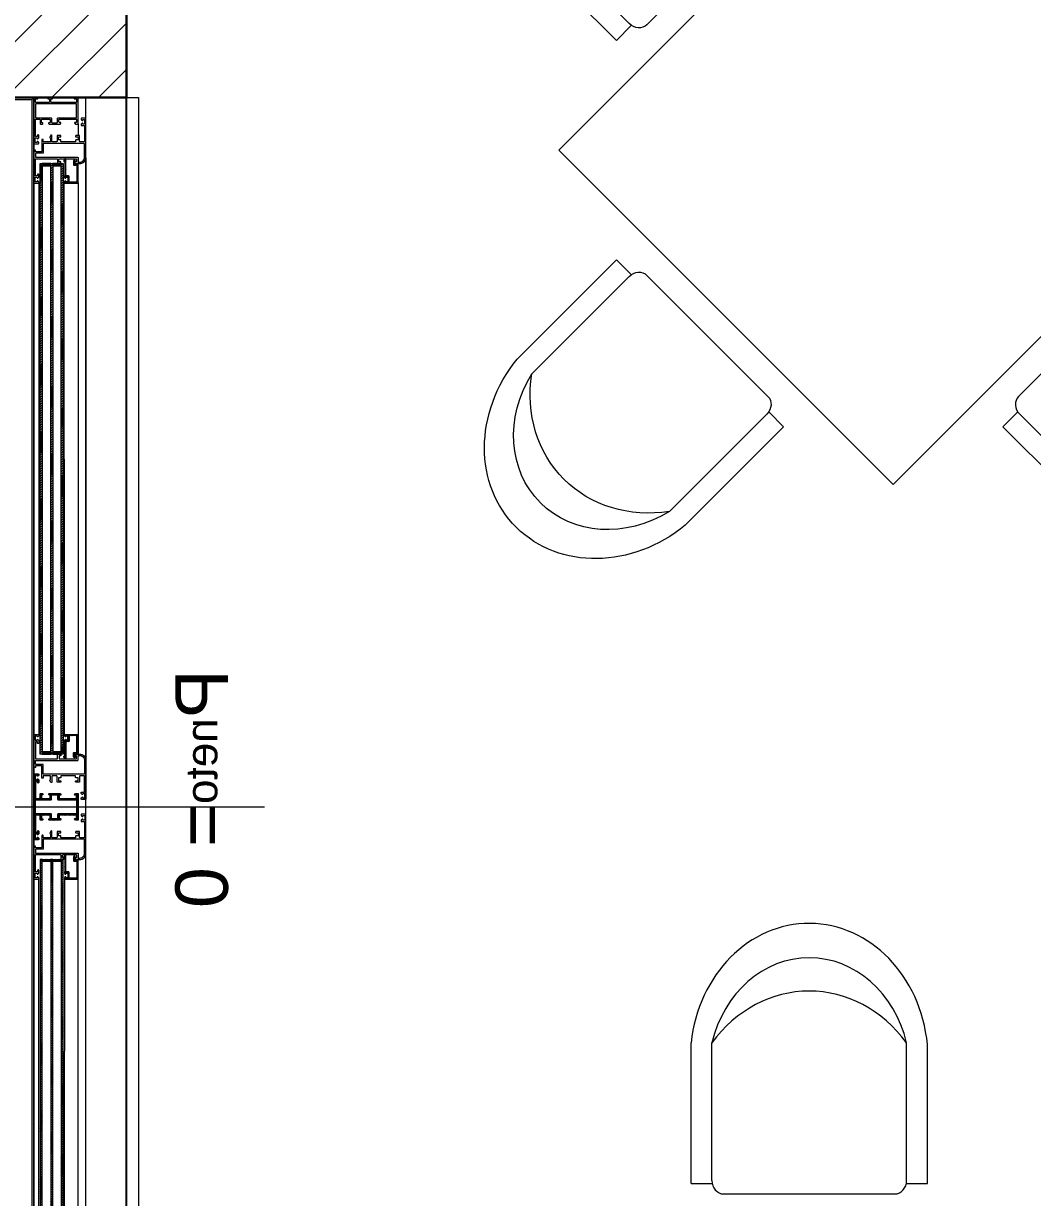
# Model space of a CAD drawing. Header units: centimetres. Extents: x 86156 to 91557, y -55119 to -48172.
# Drawn here: x 88314.2 to 88506.2, y -53991.7 to -53768.3 of the extents above; entities that cross this region are included whole.
import ezdxf

# ---------------------------------------------------------------- set-up
doc = ezdxf.new("R2010")
doc.units = ezdxf.units.CM
doc.header["$LTSCALE"] = 50
doc.header["$MEASUREMENT"] = 0
doc.layers.get('0').update_dxf_attribs({"color": 8})
for name, color, linetype, lineweight in [('BETON HACHURE', 253, 'Continuous', 13), ('MACONNERIE COUPE', 7, 'Continuous', 30), ('MACONNERIE HACHURE', 253, 'Continuous', 13), ('mobilimi', 8, 'Continuous', 9), ('WINDOWS', 21, 'Continuous', 5)]:
    doc.layers.add(name, color=color, linetype=linetype, lineweight=lineweight)
doc.layers.add('FMULT', color=150, linetype='Continuous', plot=False)
doc.styles.add('GENERATED_STYLE_1', font='arial.ttf')
pattern_1 = [(135, (-46708.70849, -43897.46996), (-0.08838834765, -0.08838834765), [])]
pattern_2 = [(135, (-46708.9128, -43897.46996), (-0.2209708691, -0.2209708691), [])]

# ---------------------------------------------------------------- blocks, each defined once
blk = doc.blocks.new('DRITARE POS 1')
at = {"layer": 'WINDOWS'}
h = blk.add_hatch(dxfattribs=at)
h.set_pattern_fill('ANSI31', color=140, scale=2.5, angle=450)
h.set_pattern_definition(pattern_2)
h.paths.add_polyline_path([(-8.71, -124.96), (-8.71, -12.58), (-8.31, -12.58), (-8.31, -124.96)])
h.paths.add_polyline_path([(-6.71, -124.96), (-6.71, -12.58), (-6.31, -12.58), (-6.31, -124.96)])
h.paths.add_polyline_path([(-4.71, -124.96), (-4.71, -12.58), (-4.31, -12.58), (-4.31, -124.96)])
at = {"layer": 'WINDOWS', "transparency": 33554559}
h = blk.add_hatch(dxfattribs=at)
h.set_pattern_fill('ANSI31', color=140, angle=450)
h.set_pattern_definition([(135, (-46708.90849, -43880.46996), (-0.08838834765, -0.08838834765), [])])
h.paths.add_polyline_path([(-6.71, -12.58), (-8.31, -12.58), (-8.31, -12.98), (-6.71, -12.98)])
h.paths.add_polyline_path([(-4.71, -12.58), (-6.31, -12.58), (-6.31, -12.98), (-4.71, -12.98)])
h.paths.add_polyline_path([(-6.71, -124.56), (-8.31, -124.56), (-8.31, -124.96), (-6.71, -124.96)])
h.paths.add_polyline_path([(-4.71, -124.56), (-6.31, -124.56), (-6.31, -124.96), (-4.71, -124.96)])
h = blk.add_hatch(dxfattribs=at)
h.set_pattern_fill('ANSI31', color=256, angle=450)
h.set_pattern_definition(pattern_1)
h.paths.add_polyline_path([(-1.49, -121.28, 0.414214), (-1.55, -121.22), (-4.06, -121.22, 0.414214), (-4.11, -121.28), (-4.11, -121.48, 0.250765), (-4.09, -121.53), (-3.92, -121.66, 0.599022), (-3.83, -121.61), (-3.83, -121.54, -0.414214), (-3.78, -121.48), (-3.51, -121.48, -0.414214), (-3.46, -121.54), (-3.46, -122.28, -0.414214), (-3.51, -122.34), (-3.78, -122.34, -0.414214), (-3.83, -122.28), (-3.83, -122.21, 0.599022), (-3.92, -122.16), (-4.09, -122.29, 0.250765), (-4.11, -122.34), (-4.11, -122.54, 0.414214), (-4.06, -122.6), (-4.02, -122.6), (-4.02, -125.29, -0.414214), (-4.07, -125.34), (-4.15, -125.34, 0.603122), (-4.23, -125.49), (-3.98, -125.85, 0.737396), (-3.81, -125.79), (-3.81, -122.66, -0.414214), (-3.76, -122.6), (-3.31, -122.6, 0.414214), (-3.22, -122.51), (-3.22, -121.5, -0.414214), (-3.16, -121.44), (-1.81, -121.44, -0.414214), (-1.72, -121.54), (-1.72, -124.58, -0.414214), (-1.81, -124.67), (-2.28, -124.67, 0.414214), (-2.37, -124.77), (-2.37, -125.5, 1.657435), (-2.12, -125.37, -0.247394), (-2.15, -125.33), (-2.15, -124.95, -0.414214), (-2.09, -124.9), (-1.74, -124.9), (-1.74, -124.95), (-1.49, -124.95), (-1.49, -124.9)])
at = {"layer": 'WINDOWS'}
h = blk.add_hatch(dxfattribs=at)
h.set_pattern_fill('ANSI31', color=256, angle=450)
h.set_pattern_definition(pattern_1)
h.paths.add_polyline_path([(-9.61, -130.17, -0.414214), (-9.56, -130.11), (-9.26, -130.11, -0.414214), (-9.2, -130.17), (-9.2, -130.38, 1), (-9, -130.38), (-9, -129.85, 0.250765), (-9.02, -129.8), (-9.19, -129.69, 0.599022), (-9.28, -129.74), (-9.28, -129.81, -0.414214), (-9.33, -129.87), (-9.59, -129.87, -0.414214), (-9.65, -129.81), (-9.65, -129.03, -0.414214), (-9.59, -128.97), (-9.33, -128.97, -0.414214), (-9.28, -129.03), (-9.28, -129.14, 0.599022), (-9.19, -129.19), (-9.02, -129.07, 0.250765), (-9, -129.03), (-9, -128.78, 0.414214), (-9.05, -128.73), (-9.84, -128.73, 0.414214), (-9.89, -128.78), (-9.89, -135), (-9.89, -141.22, 0.414214), (-9.84, -141.27), (-9.05, -141.27, 0.414214), (-9, -141.22), (-9, -140.97, 0.250765), (-9.02, -140.93), (-9.19, -140.81, 0.599022), (-9.28, -140.86), (-9.28, -140.97, -0.414214), (-9.33, -141.03), (-9.59, -141.03, -0.414214), (-9.65, -140.97), (-9.65, -140.19, -0.414214), (-9.59, -140.13), (-9.33, -140.13, -0.414214), (-9.28, -140.19), (-9.28, -140.26, 0.599022), (-9.19, -140.31), (-9.02, -140.2, 0.250765), (-9, -140.15), (-9, -139.62, 1), (-9.2, -139.62), (-9.2, -139.83, -0.414214), (-9.26, -139.89), (-9.56, -139.89, -0.414214), (-9.61, -139.83), (-9.61, -136.66, -0.414214), (-9.56, -136.61), (-8.83, -136.61, -0.414214), (-8.74, -136.7), (-8.74, -137.35, 0.414214), (-8.55, -137.54), (-8.29, -137.54, 0.198912), (-8.25, -137.52), (-8.19, -137.46, 0.198912), (-8.18, -137.42), (-8.18, -137.31, 0.414214), (-8.23, -137.26), (-8.4, -137.26, -0.414214), (-8.46, -137.2), (-8.46, -136.7, -0.414214), (-8.36, -136.61), (-6.91, -136.61, -0.414214), (-6.81, -136.7), (-6.81, -137.2, -0.414214), (-6.87, -137.26), (-7.04, -137.26, 0.414214), (-7.09, -137.31), (-7.09, -137.42, 0.198912), (-7.08, -137.46), (-7.02, -137.52, 0.198912), (-6.98, -137.54), (-4.97, -137.54, 0.198912), (-4.93, -137.52), (-4.78, -137.37, 0.198912), (-4.76, -137.33), (-4.76, -137.26, 0.414214), (-4.82, -137.2), (-5, -137.2, -0.340481), (-5.13, -137.11), (-5.13, -136.7, -0.414214), (-5.04, -136.61), (-1.87, -136.61, -0.414214), (-1.77, -136.7), (-1.77, -137.11, -0.414214), (-1.87, -137.2), (-2.09, -137.2, 0.414214), (-2.15, -137.26), (-2.15, -137.33, 0.198912), (-2.13, -137.37), (-1.98, -137.52, 0.198912), (-1.94, -137.54), (-1.55, -137.54, 0.414214), (-1.49, -137.48), (-1.49, -135), (-1.49, -132.52, 0.414214), (-1.55, -132.46), (-1.94, -132.46, 0.198912), (-1.98, -132.48), (-2.13, -132.63, 0.198912), (-2.15, -132.67), (-2.15, -132.74, 0.414214), (-2.09, -132.8), (-1.87, -132.8, -0.414214), (-1.77, -132.89), (-1.77, -133.3, -0.414214), (-1.87, -133.39), (-5.04, -133.39, -0.414214), (-5.13, -133.3), (-5.13, -132.89, -0.340481), (-5, -132.8), (-4.82, -132.8, 0.414214), (-4.76, -132.74), (-4.76, -132.67, 0.198912), (-4.78, -132.63), (-4.93, -132.48, 0.198912), (-4.97, -132.46), (-6.98, -132.46, 0.198912), (-7.02, -132.48), (-7.08, -132.54, 0.198912), (-7.09, -132.58), (-7.09, -132.69, 0.414214), (-7.04, -132.74), (-6.87, -132.74, -0.414214), (-6.81, -132.8), (-6.81, -133.3, -0.414214), (-6.91, -133.39), (-8.36, -133.39, -0.414214), (-8.46, -133.3), (-8.46, -132.8, -0.414214), (-8.4, -132.74), (-8.23, -132.74, 0.414214), (-8.18, -132.69), (-8.18, -132.58, 0.198912), (-8.19, -132.54), (-8.25, -132.48, 0.198912), (-8.29, -132.46), (-8.55, -132.46, 0.414214), (-8.74, -132.65), (-8.74, -133.3, -0.414214), (-8.83, -133.39), (-9.56, -133.39, -0.414214), (-9.61, -133.34)])
h.paths.add_polyline_path([(-9.56, -133.67), (-6.63, -133.67), (-6.53, -133.58), (-6.53, -132.83), (-6.44, -132.74), (-5.51, -132.74), (-5.41, -132.83), (-5.41, -133.58), (-5.32, -133.67), (-1.83, -133.67), (-1.77, -133.73), (-1.77, -135), (-1.77, -136.27), (-1.83, -136.33), (-5.32, -136.33), (-5.41, -136.42), (-5.41, -137.17), (-5.51, -137.26), (-6.44, -137.26), (-6.53, -137.17), (-6.53, -136.42), (-6.63, -136.33), (-9.56, -136.33), (-9.61, -136.27), (-9.61, -135), (-9.61, -133.73)], flags=16)
h = blk.add_hatch(dxfattribs=at)
h.set_pattern_fill('ANSI31', color=140, scale=2.5, angle=450)
h.set_pattern_definition(pattern_2)
h.paths.add_polyline_path([(-8.71, -145.04), (-8.71, -257.42), (-8.31, -257.42), (-8.31, -145.04)])
h.paths.add_polyline_path([(-6.71, -145.04), (-6.71, -257.42), (-6.31, -257.42), (-6.31, -145.04)])
h.paths.add_polyline_path([(-4.71, -145.04), (-4.71, -257.42), (-4.31, -257.42), (-4.31, -145.04)])
at = {"layer": 'WINDOWS', "transparency": 33554559}
h = blk.add_hatch(dxfattribs=at)
h.set_pattern_fill('ANSI31', color=140, angle=450)
h.set_pattern_definition([(135, (-46708.90849, -43914.46996), (-0.08838834765, -0.08838834765), [])])
h.paths.add_polyline_path([(-6.71, -257.42), (-8.31, -257.42), (-8.31, -257.02), (-6.71, -257.02)])
h.paths.add_polyline_path([(-4.71, -257.42), (-6.31, -257.42), (-6.31, -257.02), (-4.71, -257.02)])
h.paths.add_polyline_path([(-6.71, -145.44), (-8.31, -145.44), (-8.31, -145.04), (-6.71, -145.04)])
h.paths.add_polyline_path([(-4.71, -145.44), (-6.31, -145.44), (-6.31, -145.04), (-4.71, -145.04)])
h = blk.add_hatch(dxfattribs=at)
h.set_pattern_fill('ANSI31', color=256, angle=450)
h.set_pattern_definition(pattern_1)
h.paths.add_polyline_path([(-1.49, -145.1), (-1.49, -145.05), (-1.74, -145.05), (-1.74, -145.1), (-2.09, -145.1, -0.414214), (-2.15, -145.05), (-2.15, -144.67, -0.247394), (-2.12, -144.63, 1.657435), (-2.37, -144.5), (-2.37, -145.23, 0.414214), (-2.28, -145.33), (-1.81, -145.33, -0.414214), (-1.72, -145.42), (-1.72, -148.46, -0.414214), (-1.81, -148.56), (-3.16, -148.56, -0.414214), (-3.22, -148.5), (-3.22, -147.49, 0.414214), (-3.31, -147.4), (-3.76, -147.4, -0.414214), (-3.81, -147.34), (-3.81, -144.21, 0.737396), (-3.98, -144.15), (-4.23, -144.51, 0.603122), (-4.15, -144.66), (-4.07, -144.66, -0.414214), (-4.02, -144.71), (-4.02, -147.4), (-4.06, -147.4, 0.414214), (-4.11, -147.46), (-4.11, -147.66, 0.250765), (-4.09, -147.71), (-3.92, -147.84, 0.599022), (-3.83, -147.79), (-3.83, -147.72, -0.414214), (-3.78, -147.66), (-3.51, -147.66, -0.414214), (-3.46, -147.72), (-3.46, -148.46, -0.414214), (-3.51, -148.52), (-3.78, -148.52, -0.414214), (-3.83, -148.46), (-3.83, -148.39, 0.599022), (-3.92, -148.34), (-4.09, -148.47, 0.250765), (-4.11, -148.52), (-4.11, -148.72, 0.414214), (-4.06, -148.78), (-1.55, -148.78, 0.414214), (-1.49, -148.72)])
h = blk.add_hatch(dxfattribs=at)
h.set_pattern_fill('ANSI31', color=256, angle=450)
h.set_pattern_definition([(135, (-46708.71279, -43952.46996), (-0.08838834765, -0.08838834765), [])])
h.paths.add_polyline_path([(-1.72, -257.05, -0.414214), (-1.81, -257.14), (-2.28, -257.14, 0.414214), (-2.37, -257.23), (-2.37, -257.97, 1.835735), (-2.15, -257.82), (-2.15, -257.36), (-1.74, -257.36), (-1.5, -257.42), (-1.5, -253.74, 0.414214), (-1.55, -253.69), (-4.06, -253.69, 0.414214), (-4.12, -253.74), (-4.12, -253.95, 0.250765), (-4.09, -253.99), (-3.92, -254.12, 0.599022), (-3.84, -254.08), (-3.84, -253.95), (-3.46, -253.95), (-3.46, -254.81), (-3.84, -254.81), (-3.84, -254.67, 0.649779), (-3.93, -254.63), (-4.1, -254.76, 0.212283), (-4.12, -254.81), (-4.12, -255.01, 0.414214), (-4.06, -255.07), (-4.02, -255.07), (-4.02, -257.81), (-4.15, -257.81, 0.603122), (-4.23, -257.96), (-3.99, -258.31, 0.737396), (-3.82, -258.26), (-3.82, -255.07), (-3.31, -255.07, 0.414214), (-3.22, -254.97), (-3.22, -253.91), (-1.81, -253.91, -0.414214), (-1.72, -254)])
at = {"layer": 'WINDOWS'}
for p, q in [((-0.01, -11.48), (0, -126.13)), ((-9.89, -16.28), (-9.89, -121.28)), ((-9, -16.26), (-9, -121.28)), ((-4.11, -121.28), (-4.12, -16.26)), ((-1.5, -16.26), (-1.49, -121.28)), ((-5.98, -125.89), (-7.66, -125.89)), ((-0.01, -258.52), (0, -143.87)), ((-9.89, -253.72), (-9.89, -148.72)), ((-9, -253.74), (-9, -148.72)), ((-4.11, -148.72), (-4.12, -253.74)), ((-1.5, -253.74), (-1.49, -148.72)), ((-9.9, -261.27), (-9.9, -259.89)), ((-1.5, -265.01), (-1.5, -262.75))]:
    blk.add_line(p, q, dxfattribs=at)
at = {"layer": 'WINDOWS', "color": 165}
blk.add_line((-61.99, -135), (34.01, -135), dxfattribs=at)
for points in [[(-9.9, 0), (-9.9, -270), (-33.9, -270), (-33.9, 0)], [(-10.3, -269.6), (-10.3, -0.4), (-9.9, 0), (-9.9, -270)], [(0, 0), (0, -270), (10, -270), (10, 0)], [(-9.9, -270), (-33.9, -270), (-33.9, -269.6), (-10.3, -269.6)]]:
    blk.add_lwpolyline(points, close=True, dxfattribs=at)
at = {"layer": 'WINDOWS'}
for points in [[(-9.9, -270), (-9.9, 0), (0, 0), (0, -270)], [(-1.77, -135), (-1.77, -133.73), (-1.83, -133.67), (-5.32, -133.67), (-5.41, -133.58), (-5.41, -132.83), (-5.51, -132.74), (-6.44, -132.74), (-6.53, -132.83), (-6.53, -133.58), (-6.63, -133.67), (-9.56, -133.67), (-9.61, -133.73), (-9.61, -135), (-9.61, -136.27), (-9.56, -136.33), (-6.63, -136.33), (-6.53, -136.42), (-6.53, -137.17), (-6.44, -137.26), (-5.51, -137.26), (-5.41, -137.17), (-5.41, -136.42), (-5.32, -136.33), (-1.83, -136.33), (-1.77, -136.27)], [(-1.78, -268.73), (-1.83, -268.79), (-9.56, -268.79), (-9.62, -268.73), (-9.62, -266.19), (-9.56, -266.14), (-6.63, -266.14), (-6.54, -266.04), (-6.54, -265.3), (-6.44, -265.2), (-5.51, -265.2), (-5.42, -265.3), (-5.42, -266.04), (-5.32, -266.14), (-1.83, -266.14), (-1.78, -266.19)]]:
    blk.add_lwpolyline(points, close=True, dxfattribs=at)
at = {"layer": 'WINDOWS', "color": 140}
for points in [[(-8.71, -124.96), (-8.71, -12.58), (-8.31, -12.58), (-8.31, -124.96)], [(-6.71, -124.96), (-6.71, -12.58), (-6.31, -12.58), (-6.31, -124.96)], [(-4.71, -124.96), (-4.71, -12.58), (-4.31, -12.58), (-4.31, -124.96)], [(-6.71, -124.56), (-8.31, -124.56), (-8.31, -124.96), (-6.71, -124.96)], [(-4.71, -124.56), (-6.31, -124.56), (-6.31, -124.96), (-4.71, -124.96)], [(-8.71, -145.04), (-8.71, -257.42), (-8.31, -257.42), (-8.31, -145.04)], [(-6.71, -145.44), (-8.31, -145.44), (-8.31, -145.04), (-6.71, -145.04)], [(-6.71, -145.04), (-6.71, -257.42), (-6.31, -257.42), (-6.31, -145.04)], [(-4.71, -145.44), (-6.31, -145.44), (-6.31, -145.04), (-4.71, -145.04)], [(-4.71, -145.04), (-4.71, -257.42), (-4.31, -257.42), (-4.31, -145.04)], [(-6.71, -257.42), (-8.31, -257.42), (-8.31, -257.02), (-6.71, -257.02)], [(-4.71, -257.42), (-6.31, -257.42), (-6.31, -257.02), (-4.71, -257.02)]]:
    blk.add_lwpolyline(points, close=True, dxfattribs=at)
at = {"layer": 'WINDOWS'}
for points in [[(0, -133.53, -0.414214), (-0.06, -133.58), (-0.84, -133.58, -0.414214), (-0.9, -133.53), (-0.9, -133.32, -0.250765), (-0.87, -133.27), (-0.7, -133.14, -0.599022), (-0.62, -133.19), (-0.62, -133.28, 0.414214), (-0.56, -133.34), (-0.3, -133.34, 0.414214), (-0.24, -133.28), (-0.24, -132.5, 0.414214), (-0.3, -132.44), (-0.56, -132.44, 0.414214), (-0.62, -132.5), (-0.62, -132.59, -0.599022), (-0.7, -132.64), (-0.87, -132.51, -0.250765), (-0.9, -132.46), (-0.9, -132.26, -0.414214), (-0.84, -132.2), (-0.34, -132.2, 0.414214), (-0.28, -132.14), (-0.28, -129.19, 0.414214), (-0.37, -129.1), (-1.12, -129.1, 0.414214), (-1.21, -129.19), (-1.21, -130.22, -0.414214), (-1.31, -130.31), (-1.87, -130.31, -0.414214), (-1.96, -130.22), (-1.96, -130.09, -0.414214), (-1.9, -130.03), (-1.55, -130.03, 0.414214), (-1.49, -129.98), (-1.49, -129.53, 0.414214), (-1.55, -129.47), (-1.9, -129.47, -0.414214), (-1.96, -129.42), (-1.96, -129.16, 0.414214), (-2.02, -129.1), (-4.7, -129.1, 0.414214), (-4.76, -129.16), (-4.76, -129.42, -0.414214), (-4.82, -129.47), (-5.17, -129.47, 0.414214), (-5.23, -129.53), (-5.23, -129.98, 0.414214), (-5.17, -130.03), (-4.82, -130.03, -0.414214), (-4.76, -130.09), (-4.76, -130.22, -0.414214), (-4.85, -130.31), (-5.41, -130.31, -0.414214), (-5.51, -130.22), (-5.51, -129.19, 0.414214), (-5.6, -129.1), (-6.38, -129.1, 0.414214), (-6.48, -129.19), (-6.48, -130.31, -0.809546), (-6.66, -130.35), (-6.85, -129.93, -0.543142), (-6.79, -129.85, 0.414214), (-6.74, -129.79), (-6.74, -129.19, 0.414214), (-6.83, -129.1), (-8.06, -129.1, 0.414214), (-8.12, -129.16), (-8.12, -129.51, -0.414214), (-8.18, -129.57), (-8.34, -129.57, -0.414214), (-8.4, -129.51), (-8.4, -127.29, 0.414214), (-8.49, -127.2), (-9.56, -127.2, 0.414214), (-9.61, -127.25), (-9.61, -127.46, -0.414214), (-9.67, -127.51), (-9.84, -127.51, -0.414214), (-9.89, -127.46), (-9.89, -121.28, -0.414214), (-9.84, -121.22), (-9.05, -121.22, -0.414214), (-9, -121.28), (-9, -121.49, -0.250765), (-9.02, -121.53), (-9.19, -121.66, -0.599022), (-9.28, -121.62), (-9.28, -121.52, 0.414214), (-9.33, -121.47), (-9.59, -121.47, 0.414214), (-9.65, -121.52), (-9.65, -122.31, 0.414214), (-9.59, -122.36), (-9.33, -122.36, 0.414214), (-9.28, -122.31), (-9.28, -122.21, -0.599022), (-9.19, -122.17), (-9.02, -122.3, -0.250765), (-9, -122.34), (-9, -122.92, -0.414214), (-9.05, -122.98), (-9.15, -122.98, -0.414214), (-9.2, -122.92), (-9.2, -122.66, 0.414214), (-9.26, -122.61), (-9.56, -122.61, 0.414214), (-9.61, -122.66), (-9.61, -125.83, 0.414214), (-9.56, -125.89), (-4.82, -125.89, 0.414214), (-4.76, -125.83), (-4.76, -125.01, -0.414214), (-4.71, -124.96), (-4.32, -124.96, -0.198912), (-4.28, -124.97), (-4.13, -125.13, -0.198912), (-4.11, -125.17), (-4.11, -125.24, -0.414214), (-4.17, -125.29), (-4.39, -125.29, 0.414214), (-4.48, -125.39), (-4.48, -125.8, 0.414214), (-4.39, -125.89), (-1.87, -125.89, 0.414214), (-1.77, -125.8), (-1.77, -125.39, 0.414214), (-1.87, -125.29), (-2.09, -125.29, -0.414214), (-2.15, -125.24), (-2.15, -125.17, -0.198912), (-2.13, -125.13), (-1.98, -124.97, -0.198912), (-1.94, -124.96), (-1.21, -124.96, -0.414214), (0, -126.17)], [(-1.74, -124.9), (-2.09, -124.9, 0.414214), (-2.15, -124.95), (-2.15, -125.33, 0.247394), (-2.12, -125.37, -1.657435), (-2.37, -125.5), (-2.37, -124.77, -0.414214), (-2.28, -124.67), (-1.81, -124.67, 0.414214), (-1.72, -124.58), (-1.72, -121.54, 0.414214), (-1.81, -121.44), (-3.16, -121.44, 0.414214), (-3.22, -121.5), (-3.22, -122.51, -0.414214), (-3.31, -122.6), (-3.76, -122.6, 0.414214), (-3.81, -122.66), (-3.81, -125.79, -0.737396), (-3.98, -125.85), (-4.23, -125.49, -0.603122), (-4.15, -125.34), (-4.07, -125.34, 0.414214), (-4.02, -125.29), (-4.02, -122.6), (-4.06, -122.6, -0.414214), (-4.11, -122.54), (-4.11, -122.34, -0.250765), (-4.09, -122.29), (-3.92, -122.16, -0.599022), (-3.83, -122.21), (-3.83, -122.28, 0.414214), (-3.78, -122.34), (-3.51, -122.34, 0.414214), (-3.46, -122.28), (-3.46, -121.54, 0.414214), (-3.51, -121.48), (-3.78, -121.48, 0.414214), (-3.83, -121.54), (-3.83, -121.61, -0.599022), (-3.92, -121.66), (-4.09, -121.53, -0.250765), (-4.11, -121.48), (-4.11, -121.28, -0.414214), (-4.06, -121.22), (-1.55, -121.22, -0.414214), (-1.49, -121.28), (-1.49, -124.9), (-1.49, -124.95), (-1.74, -124.95)], [(-1.49, -125.33, -0.414214), (-1.4, -125.24), (-1.18, -125.24), (-1.18, -125.24, -0.414214), (-0.28, -126.17), (-0.28, -128.77, -0.414214), (-0.34, -128.82), (-8.06, -128.82, -0.414214), (-8.12, -128.77), (-8.12, -127.01, 0.414214), (-8.21, -126.92), (-9.52, -126.92, -0.414214), (-9.61, -126.82), (-9.61, -126.26, -0.414214), (-9.52, -126.17), (-1.59, -126.17, 0.414214), (-1.49, -126.08)], [(-1.49, -135), (-1.49, -132.52, 0.414214), (-1.55, -132.46), (-1.94, -132.46, 0.198912), (-1.98, -132.48), (-2.13, -132.63, 0.198912), (-2.15, -132.67), (-2.15, -132.74, 0.414214), (-2.09, -132.8), (-1.87, -132.8, -0.414214), (-1.77, -132.89), (-1.77, -133.3, -0.414214), (-1.87, -133.39), (-5.04, -133.39, -0.414214), (-5.13, -133.3), (-5.13, -132.89, -0.340481), (-5, -132.8), (-4.82, -132.8, 0.414214), (-4.76, -132.74), (-4.76, -132.67, 0.198912), (-4.78, -132.63), (-4.93, -132.48, 0.198912), (-4.97, -132.46), (-6.98, -132.46, 0.198912), (-7.02, -132.48), (-7.08, -132.54, 0.198912), (-7.09, -132.58), (-7.09, -132.69, 0.414214), (-7.04, -132.74), (-6.87, -132.74, -0.414214), (-6.81, -132.8), (-6.81, -133.3, -0.414214), (-6.91, -133.39), (-8.36, -133.39, -0.414214), (-8.46, -133.3), (-8.46, -132.8, -0.414214), (-8.4, -132.74), (-8.23, -132.74, 0.414214), (-8.18, -132.69), (-8.18, -132.58, 0.198912), (-8.19, -132.54), (-8.25, -132.48, 0.198912), (-8.29, -132.46), (-8.55, -132.46, 0.414214), (-8.74, -132.65), (-8.74, -133.3, -0.414214), (-8.83, -133.39), (-9.56, -133.39, -0.414214), (-9.61, -133.34), (-9.61, -130.17, -0.414214), (-9.56, -130.11), (-9.26, -130.11, -0.414214), (-9.2, -130.17), (-9.2, -130.38, 1), (-9, -130.38), (-9, -129.85, 0.250765), (-9.02, -129.8), (-9.19, -129.69, 0.599022), (-9.28, -129.74), (-9.28, -129.81, -0.414214), (-9.33, -129.87), (-9.59, -129.87, -0.414214), (-9.65, -129.81), (-9.65, -129.03, -0.414214), (-9.59, -128.97), (-9.33, -128.97, -0.414214), (-9.28, -129.03), (-9.28, -129.14, 0.599022), (-9.19, -129.19), (-9.02, -129.07, 0.250765), (-9, -129.03), (-9, -128.78, 0.414214), (-9.05, -128.73), (-9.84, -128.73, 0.414214), (-9.89, -128.78), (-9.89, -135), (-9.89, -141.22, 0.414214), (-9.84, -141.27), (-9.05, -141.27, 0.414214), (-9, -141.22), (-9, -140.97, 0.250765), (-9.02, -140.93), (-9.19, -140.81, 0.599022), (-9.28, -140.86), (-9.28, -140.97, -0.414214), (-9.33, -141.03), (-9.59, -141.03, -0.414214), (-9.65, -140.97), (-9.65, -140.19, -0.414214), (-9.59, -140.13), (-9.33, -140.13, -0.414214), (-9.28, -140.19), (-9.28, -140.26, 0.599022), (-9.19, -140.31), (-9.02, -140.2, 0.250765), (-9, -140.15), (-9, -139.62, 1), (-9.2, -139.62), (-9.2, -139.83, -0.414214), (-9.26, -139.89), (-9.56, -139.89, -0.414214), (-9.61, -139.83), (-9.61, -136.66, -0.414214), (-9.56, -136.61), (-8.83, -136.61, -0.414214), (-8.74, -136.7), (-8.74, -137.35, 0.414214), (-8.55, -137.54), (-8.29, -137.54, 0.198912), (-8.25, -137.52), (-8.19, -137.46, 0.198912), (-8.18, -137.42), (-8.18, -137.31, 0.414214), (-8.23, -137.26), (-8.4, -137.26, -0.414214), (-8.46, -137.2), (-8.46, -136.7, -0.414214), (-8.36, -136.61), (-6.91, -136.61, -0.414214), (-6.81, -136.7), (-6.81, -137.2, -0.414214), (-6.87, -137.26), (-7.04, -137.26, 0.414214), (-7.09, -137.31), (-7.09, -137.42, 0.198912), (-7.08, -137.46), (-7.02, -137.52, 0.198912), (-6.98, -137.54), (-4.97, -137.54, 0.198912), (-4.93, -137.52), (-4.78, -137.37, 0.198912), (-4.76, -137.33), (-4.76, -137.26, 0.414214), (-4.82, -137.2), (-5, -137.2, -0.340481), (-5.13, -137.11), (-5.13, -136.7, -0.414214), (-5.04, -136.61), (-1.87, -136.61, -0.414214), (-1.77, -136.7), (-1.77, -137.11, -0.414214), (-1.87, -137.2), (-2.09, -137.2, 0.414214), (-2.15, -137.26), (-2.15, -137.33, 0.198912), (-2.13, -137.37), (-1.98, -137.52, 0.198912), (-1.94, -137.54), (-1.55, -137.54, 0.414214), (-1.49, -137.48)], [(0, -136.47, 0.414214), (-0.06, -136.42), (-0.84, -136.42, 0.414214), (-0.9, -136.47), (-0.9, -136.68, 0.250765), (-0.87, -136.73), (-0.7, -136.86, 0.599022), (-0.62, -136.81), (-0.62, -136.72, -0.414214), (-0.56, -136.66), (-0.3, -136.66, -0.414214), (-0.24, -136.72), (-0.24, -137.5, -0.414214), (-0.3, -137.56), (-0.56, -137.56, -0.414214), (-0.62, -137.5), (-0.62, -137.41, 0.599022), (-0.7, -137.36), (-0.87, -137.49, 0.250765), (-0.9, -137.54), (-0.9, -137.74, 0.414214), (-0.84, -137.8), (-0.34, -137.8, -0.414214), (-0.28, -137.86), (-0.28, -140.81, -0.414214), (-0.37, -140.9), (-1.12, -140.9, -0.414214), (-1.21, -140.81), (-1.21, -139.78, 0.414214), (-1.31, -139.69), (-1.87, -139.69, 0.414214), (-1.96, -139.78), (-1.96, -139.91, 0.414214), (-1.9, -139.97), (-1.55, -139.97, -0.414214), (-1.49, -140.02), (-1.49, -140.47, -0.414214), (-1.55, -140.53), (-1.9, -140.53, 0.414214), (-1.96, -140.58), (-1.96, -140.84, -0.414214), (-2.02, -140.9), (-4.7, -140.9, -0.414214), (-4.76, -140.84), (-4.76, -140.58, 0.414214), (-4.82, -140.53), (-5.17, -140.53, -0.414214), (-5.23, -140.47), (-5.23, -140.02, -0.414214), (-5.17, -139.97), (-4.82, -139.97, 0.414214), (-4.76, -139.91), (-4.76, -139.78, 0.414214), (-4.85, -139.69), (-5.41, -139.69, 0.414214), (-5.51, -139.78), (-5.51, -140.81, -0.414214), (-5.6, -140.9), (-6.38, -140.9, -0.414214), (-6.48, -140.81), (-6.48, -139.69, 0.809546), (-6.66, -139.65), (-6.85, -140.07, 0.543142), (-6.79, -140.15, -0.414214), (-6.74, -140.21), (-6.74, -140.81, -0.414214), (-6.83, -140.9), (-8.06, -140.9, -0.414214), (-8.12, -140.84), (-8.12, -140.49, 0.414214), (-8.18, -140.43), (-8.34, -140.43, 0.414214), (-8.4, -140.49), (-8.4, -142.71, -0.414214), (-8.49, -142.8), (-9.56, -142.8, -0.414214), (-9.61, -142.75), (-9.61, -142.54, 0.414214), (-9.67, -142.49), (-9.84, -142.49, 0.414214), (-9.89, -142.54), (-9.89, -148.72, 0.414214), (-9.84, -148.78), (-9.05, -148.78, 0.414214), (-9, -148.72), (-9, -148.51, 0.250765), (-9.02, -148.47), (-9.19, -148.34, 0.599022), (-9.28, -148.38), (-9.28, -148.48, -0.414214), (-9.33, -148.53), (-9.59, -148.53, -0.414214), (-9.65, -148.48), (-9.65, -147.69, -0.414214), (-9.59, -147.64), (-9.33, -147.64, -0.414214), (-9.28, -147.69), (-9.28, -147.79, 0.599022), (-9.19, -147.83), (-9.02, -147.7, 0.250765), (-9, -147.66), (-9, -147.08, 0.414214), (-9.05, -147.02), (-9.15, -147.02, 0.414214), (-9.2, -147.08), (-9.2, -147.34, -0.414214), (-9.26, -147.39), (-9.56, -147.39, -0.414214), (-9.61, -147.34), (-9.61, -144.17, -0.414214), (-9.56, -144.11), (-5.47, -144.11, -0.414214), (-5.41, -144.17), (-5.41, -144.99, 0.414214), (-5.36, -145.04), (-4.97, -145.04, 0.198912), (-4.93, -145.03), (-4.78, -144.87, 0.198912), (-4.76, -144.83), (-4.76, -144.76, 0.414214), (-4.82, -144.71), (-5.04, -144.71, -0.414214), (-5.13, -144.61), (-5.13, -144.2, -0.414214), (-5.04, -144.11), (-1.87, -144.11, -0.414214), (-1.77, -144.2), (-1.77, -144.61, -0.414214), (-1.87, -144.71), (-2.09, -144.71, 0.414214), (-2.15, -144.76), (-2.15, -144.83, 0.198912), (-2.13, -144.87), (-1.98, -145.03, 0.198912), (-1.94, -145.04), (-1.21, -145.04, 0.414214), (0, -143.83)], [(-1.49, -144.67, 0.414214), (-1.4, -144.76), (-1.18, -144.76), (-1.18, -144.76, 0.414214), (-0.28, -143.83), (-0.28, -141.23, 0.414214), (-0.34, -141.18), (-8.06, -141.18, 0.414214), (-8.12, -141.23), (-8.12, -142.99, -0.414214), (-8.21, -143.08), (-9.52, -143.08, 0.414214), (-9.61, -143.18), (-9.61, -143.74, 0.414214), (-9.52, -143.83), (-1.59, -143.83, -0.414214), (-1.49, -143.92)], [(-1.74, -145.1), (-2.09, -145.1, -0.414214), (-2.15, -145.05), (-2.15, -144.67, -0.247394), (-2.12, -144.63, 1.657435), (-2.37, -144.5), (-2.37, -145.23, 0.414214), (-2.28, -145.33), (-1.81, -145.33, -0.414214), (-1.72, -145.42), (-1.72, -148.46, -0.414214), (-1.81, -148.56), (-3.16, -148.56, -0.414214), (-3.22, -148.5), (-3.22, -147.49, 0.414214), (-3.31, -147.4), (-3.76, -147.4, -0.414214), (-3.81, -147.34), (-3.81, -144.21, 0.737396), (-3.98, -144.15), (-4.23, -144.51, 0.603122), (-4.15, -144.66), (-4.07, -144.66, -0.414214), (-4.02, -144.71), (-4.02, -147.4), (-4.06, -147.4, 0.414214), (-4.11, -147.46), (-4.11, -147.66, 0.250765), (-4.09, -147.71), (-3.92, -147.84, 0.599022), (-3.83, -147.79), (-3.83, -147.72, -0.414214), (-3.78, -147.66), (-3.51, -147.66, -0.414214), (-3.46, -147.72), (-3.46, -148.46, -0.414214), (-3.51, -148.52), (-3.78, -148.52, -0.414214), (-3.83, -148.46), (-3.83, -148.39, 0.599022), (-3.92, -148.34), (-4.09, -148.47, 0.250765), (-4.11, -148.52), (-4.11, -148.72, 0.414214), (-4.06, -148.78), (-1.55, -148.78, 0.414214), (-1.49, -148.72), (-1.49, -145.1), (-1.49, -145.05), (-1.74, -145.05)], [(0, -265.99, -0.414214), (-0.06, -266.04), (-0.84, -266.04, -0.414214), (-0.9, -265.99), (-0.9, -265.78, -0.250765), (-0.88, -265.73), (-0.71, -265.6, -0.599022), (-0.62, -265.65), (-0.62, -265.74, 0.414214), (-0.56, -265.8), (-0.3, -265.8, 0.414214), (-0.25, -265.74), (-0.25, -264.96, 0.414214), (-0.3, -264.9), (-0.56, -264.9, 0.414214), (-0.62, -264.96), (-0.62, -265.05, -0.599022), (-0.71, -265.1), (-0.88, -264.97, -0.250765), (-0.9, -264.92), (-0.9, -264.72, -0.414214), (-0.84, -264.66), (-0.34, -264.66, 0.414214), (-0.28, -264.61), (-0.28, -261.66, 0.414214), (-0.38, -261.56), (-1.12, -261.56, 0.414214), (-1.22, -261.66), (-1.22, -262.68, -0.414214), (-1.31, -262.78), (-1.87, -262.78, -0.414214), (-1.96, -262.68), (-1.96, -262.55, -0.414214), (-1.91, -262.5), (-1.55, -262.5, 0.414214), (-1.5, -262.44), (-1.5, -261.99, 0.414214), (-1.55, -261.94), (-1.91, -261.94, -0.414214), (-1.96, -261.88), (-1.96, -261.62, 0.414214), (-2.02, -261.56), (-4.71, -261.56, 0.414214), (-4.76, -261.62), (-4.76, -261.88, -0.414214), (-4.82, -261.94), (-5.17, -261.94, 0.414214), (-5.23, -261.99), (-5.23, -262.44, 0.414214), (-5.17, -262.5), (-4.82, -262.5, -0.414214), (-4.76, -262.55), (-4.76, -262.68, -0.414214), (-4.86, -262.78), (-5.42, -262.78, -0.414214), (-5.51, -262.68), (-5.51, -261.66, 0.414214), (-5.6, -261.56), (-6.39, -261.56, 0.414214), (-6.48, -261.66), (-6.48, -262.78, -0.809546), (-6.66, -262.81), (-6.85, -262.39, -0.543142), (-6.8, -262.31, 0.414214), (-6.74, -262.25), (-6.74, -261.66, 0.414214), (-6.84, -261.56), (-8.07, -261.56, 0.414214), (-8.12, -261.62), (-8.12, -261.97, -0.414214), (-8.18, -262.03), (-8.35, -262.03, -0.414214), (-8.4, -261.97), (-8.4, -259.75, 0.414214), (-8.5, -259.66), (-9.56, -259.66, 0.414214), (-9.62, -259.71), (-9.62, -259.92, -0.414214), (-9.67, -259.98), (-9.84, -259.98, -0.414214), (-9.9, -259.92), (-9.9, -253.74, -0.414214), (-9.84, -253.69), (-9.06, -253.69, -0.414214), (-9, -253.74), (-9, -253.95, -0.250765), (-9.03, -253.99), (-9.19, -254.12, -0.599022), (-9.28, -254.08), (-9.28, -253.98, 0.414214), (-9.34, -253.93), (-9.6, -253.93, 0.414214), (-9.65, -253.98), (-9.65, -254.77, 0.414214), (-9.6, -254.82), (-9.34, -254.82, 0.414214), (-9.28, -254.77), (-9.28, -254.67, -0.599022), (-9.19, -254.63), (-9.03, -254.76, -0.250765), (-9, -254.81), (-9, -255.38, -0.414214), (-9.06, -255.44), (-9.15, -255.44, -0.414214), (-9.21, -255.38), (-9.21, -255.12, 0.414214), (-9.26, -255.07), (-9.56, -255.07, 0.414214), (-9.62, -255.12), (-9.62, -258.3, 0.414214), (-9.56, -258.35), (-5.47, -258.35, 0.414214), (-5.42, -258.3), (-5.42, -257.47, -0.414214), (-5.36, -257.42), (-4.97, -257.42, -0.198912), (-4.93, -257.44), (-4.78, -257.59, -0.198912), (-4.76, -257.63), (-4.76, -257.7, -0.414214), (-4.82, -257.75), (-5.04, -257.75, 0.414214), (-5.14, -257.85), (-5.14, -258.26, 0.414214), (-5.04, -258.35), (-1.87, -258.35, 0.414214), (-1.78, -258.26), (-1.78, -257.85, 0.414214), (-1.87, -257.75), (-2.09, -257.75, -0.414214), (-2.15, -257.7), (-2.15, -257.63, -0.198912), (-2.13, -257.59), (-1.98, -257.44, -0.198912), (-1.94, -257.42), (-1.22, -257.42, -0.414214), (0, -258.63)], [(-1.74, -257.36), (-2.09, -257.36, 0.414214), (-2.15, -257.42), (-2.15, -257.79, 0.247394), (-2.13, -257.84, -1.657435), (-2.37, -257.97), (-2.37, -257.23, -0.414214), (-2.28, -257.14), (-1.81, -257.14, 0.414214), (-1.72, -257.05), (-1.72, -254, 0.414214), (-1.81, -253.91), (-3.16, -253.91, 0.414214), (-3.22, -253.97), (-3.22, -254.97, -0.414214), (-3.31, -255.07), (-3.76, -255.07, 0.414214), (-3.82, -255.12), (-3.82, -258.26, -0.737396), (-3.99, -258.31), (-4.23, -257.96, -0.603122), (-4.15, -257.81), (-4.08, -257.81, 0.414214), (-4.02, -257.75), (-4.02, -255.07), (-4.06, -255.07, -0.414214), (-4.12, -255.01), (-4.12, -254.81, -0.250765), (-4.09, -254.76), (-3.92, -254.63, -0.599022), (-3.84, -254.67), (-3.84, -254.75, 0.414214), (-3.78, -254.81), (-3.52, -254.81, 0.414214), (-3.46, -254.75), (-3.46, -254, 0.414214), (-3.52, -253.95), (-3.78, -253.95, 0.414214), (-3.84, -254), (-3.84, -254.08, -0.599022), (-3.92, -254.12), (-4.09, -253.99, -0.250765), (-4.12, -253.95), (-4.12, -253.74, -0.414214), (-4.06, -253.69), (-1.55, -253.69, -0.414214), (-1.5, -253.74), (-1.5, -257.36), (-1.5, -257.42), (-1.74, -257.42)], [(-1.5, -257.79, -0.414214), (-1.4, -257.7), (-1.18, -257.7), (-1.18, -257.7, -0.414214), (-0.28, -258.63), (-0.28, -261.23, -0.414214), (-0.34, -261.28), (-8.07, -261.28, -0.414214), (-8.12, -261.23), (-8.12, -259.47, 0.414214), (-8.22, -259.38), (-9.52, -259.38, -0.414214), (-9.62, -259.29), (-9.62, -258.73, -0.414214), (-9.52, -258.63), (-1.59, -258.63, 0.414214), (-1.5, -258.54)], [(-7.08, -265), (-7.02, -264.94, -0.198912), (-6.98, -264.92), (-4.97, -264.92, -0.198912), (-4.93, -264.94), (-4.78, -265.09, -0.198912), (-4.76, -265.13), (-4.76, -265.2, -0.414214), (-4.82, -265.26), (-5.01, -265.26, 0.340481), (-5.14, -265.35), (-5.14, -265.76, 0.414214), (-5.04, -265.86), (-1.87, -265.86, 0.414214), (-1.78, -265.76), (-1.78, -265.35, 0.414214), (-1.87, -265.26), (-2.09, -265.26, -0.414214), (-2.15, -265.2), (-2.15, -265.13, -0.198912), (-2.13, -265.09), (-1.98, -264.94, -0.198912), (-1.94, -264.92), (-1.55, -264.92, -0.414214), (-1.5, -264.98), (-1.5, -269.94, -0.414214), (-1.55, -270), (-2.13, -270, -0.322823), (-2.19, -269.96), (-2.24, -269.79, -0.511918), (-2.19, -269.72), (-1.87, -269.72, 0.414214), (-1.78, -269.63), (-1.78, -269.16, 0.414214), (-1.87, -269.07), (-6.57, -269.07, 0.414214), (-6.67, -269.16), (-6.67, -269.63, 0.414214), (-6.57, -269.72), (-6.44, -269.72, -0.511918), (-6.39, -269.79), (-6.45, -269.96, -0.322823), (-6.5, -270), (-7.12, -270, -0.322823), (-7.17, -269.96), (-7.23, -269.79, -0.511918), (-7.17, -269.72), (-7.04, -269.72, 0.414214), (-6.95, -269.63), (-6.95, -269.16, 0.414214), (-7.04, -269.07), (-9.52, -269.07, 0.414214), (-9.62, -269.16), (-9.62, -269.63, 0.414214), (-9.52, -269.72), (-9.21, -269.72, -0.511918), (-9.15, -269.79), (-9.21, -269.96, -0.322823), (-9.26, -270), (-9.84, -270, -0.414214), (-9.9, -269.94), (-9.9, -261.25, -0.414214), (-9.84, -261.19), (-9.06, -261.19, -0.414214), (-9, -261.25), (-9, -261.49, -0.250765), (-9.03, -261.53), (-9.19, -261.65, -0.599022), (-9.28, -261.6), (-9.28, -261.49, 0.414214), (-9.34, -261.43), (-9.6, -261.43, 0.414214), (-9.65, -261.49), (-9.65, -262.27, 0.414214), (-9.6, -262.33), (-9.34, -262.33, 0.414214), (-9.28, -262.27), (-9.28, -262.2, -0.599022), (-9.19, -262.15), (-9.03, -262.26, -0.250765), (-9, -262.31), (-9, -262.84, -1), (-9.21, -262.84), (-9.21, -262.63, 0.414214), (-9.26, -262.57), (-9.56, -262.57, 0.414214), (-9.62, -262.63), (-9.62, -265.8, 0.414214), (-9.56, -265.86), (-8.83, -265.86, 0.414214), (-8.74, -265.76), (-8.74, -265.11, -0.414214), (-8.55, -264.92), (-8.3, -264.92, -0.198912), (-8.26, -264.94), (-8.2, -265, -0.198912), (-8.18, -265.04), (-8.18, -265.15, -0.414214), (-8.24, -265.2), (-8.4, -265.2, 0.414214), (-8.46, -265.26), (-8.46, -265.76, 0.414214), (-8.37, -265.86), (-6.91, -265.86, 0.414214), (-6.82, -265.76), (-6.82, -265.26, 0.414214), (-6.87, -265.2), (-7.04, -265.2, -0.414214), (-7.1, -265.15), (-7.1, -265.04, -0.198912)]]:
    blk.add_lwpolyline(points, format="xyb", close=True, dxfattribs=at)
at = {"layer": 'WINDOWS', "color": 165, "insert": (27.15, -161.16), "char_height": 10, "attachment_point": 7, "rotation": 90, "style": 'GENERATED_STYLE_1'}
blk.add_mtext('\\A1;\\pt0;P{\\H0.6x;neto}= 0', dxfattribs=at)
blk = doc.blocks.new('1111')
at = {"layer": 'mobilimi'}
for p, q in [((7498090.66, 4737224.66), (7498067.1, 4737224.66)), ((7498090.66, 4737221.1), (7498090.66, 4737224.66)), ((7498090.15, 4737221.13), (7498066.85, 4737221.13)), ((7498092.44, 4737190.14), (7498092.44, 4737219.13)), ((7498090.15, 4737188.14), (7498066.85, 4737188.14)), ((7498090.66, 4737184.61), (7498090.66, 4737188.14)), ((7498090.66, 4737184.61), (7498066.85, 4737184.61))]:
    blk.add_line(p, q, dxfattribs=at)
for centre, major_axis, start_param, end_param in [((7498069.68, 4737204.62), (-23.08, 0), -1.458692, 1.447759), ((7498071.99, 4737204.63), (-19.57, 0), -1.304651, 1.304651), ((7498082.73, 4737204.63), (24.67, 0), 2.270248, 4.012938), ((7498090.15, 4737219.13), (-2.29, 0), 3.141593, 4.712389), ((7498090.15, 4737190.14), (2.29, 0), 4.712389, 6.283185)]:
    blk.add_ellipse(centre, major_axis=major_axis, ratio=0.87377, start_param=start_param, end_param=end_param, dxfattribs=at)
blk = doc.blocks.new('*U393')
at = {"layer": 'mobilimi'}
blk.add_lwpolyline([(-63.64, 0), (0, -63.64), (63.64, 0), (0, 63.64)], close=True, dxfattribs=at)
at = {"layer": 'mobilimi', "yscale": 1.123327195006823, "zscale": 1.123327195006823}
for p, xscale, rotation in [((-2193042.44, 9718682.04), -1.123327195006823, 134.9999999999999), ((9718682.04, 2193042.44), -1.123327195006823, 44.99999999999984), ((-2193042.44, -9718682.04), 1.123327195006823, 45.00000000000001), ((9718682.04, -2193042.44), 1.123327195006823, 135)]:
    blk.add_blockref('1111', p, dxfattribs=dict(at, xscale=xscale, rotation=rotation))
blk = doc.blocks.new('*U394')
at = {"layer": 'mobilimi', "color": 0, "linetype": 'ByBlock', "lineweight": -2, "transparency": 16777216}
blk.add_blockref('*U393', (0, 0), dxfattribs=at)

msp = doc.modelspace()

# ---------------------------------------------------------------- hatches: boundary and pattern name
at = {"layer": 'BETON HACHURE', "ltscale": 0.5, "transparency": 33554559}
h = msp.add_hatch(color=256, dxfattribs=at)
h.dxf.hatch_style = 1
h.paths.add_polyline_path([(89857.95, -49968.55), (89601.54, -49712.14), (89017.58, -49863.16), (88999.75, -49863.16), (88314.75, -49713.17), (88293.27, -49713.16), (87031.8, -49846.89), (86857.57, -50021.45), (86757.23, -51272.48), (86839.4, -52045.38), (86669.47, -52571.17), (86746.67, -53900.72), (86983.5, -54130.12), (88279.55, -54131.55), (88279.55, -54261.56), (89504.55, -54261.56), (89504.55, -54401.56), (90492.95, -54401.56), (90492.95, -51921.06), (89857.95, -51772.6)])
h.paths.add_polyline_path([(89837.95, -51788.46), (90472.95, -51936.92), (90472.95, -54381.56), (89524.55, -54381.56), (89524.55, -54241.56), (88299.55, -54241.56), (88299.55, -54111.57), (86991.6, -54110.13), (86766.18, -53891.78), (86689.65, -52573.76), (86859.73, -52047.49), (86777.31, -51272.22), (86876.91, -50030.38), (87040.95, -49866.03), (88294.32, -49733.16), (88312.58, -49733.17), (88997.58, -49883.16), (89020.13, -49883.16), (89595.48, -49734.36), (89837.95, -49976.84)], flags=16)
at = {"layer": 'MACONNERIE HACHURE'}
h = msp.add_hatch(dxfattribs=at)
h.set_pattern_fill('ANSI31', color=256, scale=50, style=0)
h.paths.add_polyline_path([(87758.76, -52955.37), (87778.76, -52955.37), (87778.76, -52947.37), (87758.76, -52947.37)])
h.paths.add_polyline_path([(88286.04, -52214.87), (88333.76, -52214.87), (88333.76, -52217.37), (88286.04, -52217.37)])
h.paths.add_polyline_path([(88508.76, -52214.87), (88511.26, -52214.87), (88511.26, -52217.37), (88508.76, -52217.37)], flags=17)
h.paths.add_polyline_path([(88732.51, -52214.87), (88735.01, -52214.87), (88735.01, -52217.37), (88732.51, -52217.37)], flags=17)
h.paths.add_polyline_path([(89529.77, -52445.36), (89529.77, -52457.35), (89443.76, -52457.37), (89443.76, -52445.36)])
h.paths.add_polyline_path([(89053.75, -52176.06), (89123.76, -52176.06), (89123.76, -52181.06), (89053.75, -52181.06)])
h.paths.add_polyline_path([(89053.75, -52241.87), (89123.76, -52241.87), (89123.76, -52246.87), (89053.75, -52246.87)])
h.paths.add_polyline_path([(89053.75, -52321.87), (89123.76, -52321.87), (89123.76, -52326.87), (89053.75, -52326.87)], flags=17)
h.paths.add_polyline_path([(88422.51, -52214.87), (88422.51, -52217.37), (88428.76, -52217.37), (88428.76, -52214.87), (88425.01, -52214.87), (88425.01, -52082.37), (88422.51, -52082.37)], flags=17)
h.paths.add_polyline_path([(88425.01, -52217.37), (88420.01, -52217.37), (88420.01, -52214.87), (88422.51, -52214.87), (88422.51, -52082.37), (88425.01, -52082.37)], flags=17)
h.paths.add_polyline_path([(88333.76, -52214.87), (88333.76, -52217.37), (88340.01, -52217.37), (88340.01, -52214.87), (88336.26, -52214.87), (88336.26, -52082.37), (88333.76, -52082.37)], flags=16)
h.paths.add_polyline_path([(88336.26, -52217.37), (88331.26, -52217.37), (88331.26, -52214.87), (88333.76, -52214.87), (88333.76, -52082.37), (88336.26, -52082.37)])
h.paths.add_polyline_path([(88821.26, -52214.87), (88821.26, -52217.37), (88815.01, -52217.37), (88815.01, -52214.87), (88818.76, -52214.87), (88818.76, -52082.37), (88821.26, -52082.37)], flags=17)
h.paths.add_polyline_path([(88818.76, -52217.37), (88823.76, -52217.37), (88823.76, -52214.87), (88821.26, -52214.87), (88821.26, -52082.37), (88818.76, -52082.37)], flags=17)
h.paths.add_polyline_path([(88910.01, -52214.87), (88910.01, -52217.37), (88903.76, -52217.37), (88903.76, -52214.87), (88907.51, -52214.87), (88907.51, -52082.37), (88910.01, -52082.37)], flags=17)
h.paths.add_polyline_path([(88998.76, -52214.87), (88998.76, -52217.37), (88992.51, -52217.37), (88992.51, -52214.87), (88996.26, -52214.87), (88996.26, -52082.37), (88998.76, -52082.37)], flags=17)
h.paths.add_polyline_path([(88907.51, -52217.37), (88912.51, -52217.37), (88912.51, -52214.87), (88910.01, -52214.87), (88910.01, -52082.37), (88907.51, -52082.37)], flags=17)
h.paths.add_polyline_path([(88017.09, -52412.37), (87993.76, -52412.37), (87993.76, -52392.37), (88017.09, -52392.37)])
h.paths.add_polyline_path([(88183.76, -52412.37), (88143.76, -52412.37), (88143.76, -52392.37), (88183.76, -52392.37)])
h.paths.add_polyline_path([(87802.09, -52412.37), (87778.76, -52412.37), (87778.76, -52392.37), (87802.09, -52392.37)])
h.paths.add_polyline_path([(87968.76, -52412.37), (87928.76, -52412.37), (87928.76, -52392.37), (87968.76, -52392.37)])
h.paths.add_polyline_path([(87758.76, -52562.37), (87778.76, -52562.37), (87778.76, -52412.37), (87758.76, -52412.37)])
h.paths.add_polyline_path([(87758.76, -52797.37), (87778.76, -52797.37), (87778.76, -52742.37), (87758.76, -52742.37)])
h.paths.add_polyline_path([(87758.76, -53222.37), (87778.76, -53222.37), (87778.76, -53135.37), (87758.76, -53135.37)])
h.paths.add_polyline_path([(87778.76, -53342.49), (88183.76, -53342.49), (88183.76, -53323.37), (87778.76, -53323.37)])
h.paths.add_polyline_path([(88183.76, -53323.37), (88203.76, -53323.37), (88203.76, -52847.37), (88183.76, -52847.37)])
h.paths.add_polyline_path([(88298.76, -52797.37), (88318.76, -52797.37), (88318.76, -52742.37), (88298.76, -52742.37)])
h.paths.add_polyline_path([(88203.76, -52412.37), (88203.76, -52439.04), (88261.26, -52439.04), (88261.26, -52404.04), (88203.76, -52404.04), (88203.76, -52394.04), (88271.26, -52394.04), (88271.26, -52439.04), (88511.26, -52439.04), (88511.26, -52429.04), (88523.26, -52429.04), (88523.26, -52459.04), (88318.76, -52459.04), (88318.76, -52562.37), (88298.76, -52562.37), (88298.76, -52459.04), (88183.76, -52459.04), (88183.76, -52412.37)])
h.paths.add_polyline_path([(88333.76, -52057.37), (88333.76, -52082.37), (88511.26, -52082.37), (88511.26, -52338.82), (88523.26, -52338.82), (88523.26, -52328.82), (88531.26, -52328.82), (88531.26, -52316.82), (88523.26, -52316.82), (88523.58, -52082.16), (88720.51, -52082.37), (88720.51, -52317.04), (88631.26, -52317.04), (88631.26, -52329.04), (88720.51, -52329.04), (88720.51, -52347.05), (88732.51, -52347.05), (88732.51, -52082.37), (88998.76, -52082.37), (88998.76, -52057.37)])
h.paths.add_polyline_path([(89123.76, -52321.87), (89093.76, -52321.87), (89093.76, -52439.04), (88732.51, -52439.04), (88732.51, -52429.04), (88720.51, -52429.04), (88720.51, -52459.04), (89123.76, -52459.04), (89123.76, -52439.04), (89098.76, -52439.04), (89098.76, -52421.87), (89123.76, -52421.87), (89123.76, -52416.87), (89098.76, -52416.87), (89098.76, -52381.87), (89123.76, -52381.87), (89123.76, -52361.87), (89098.76, -52361.87), (89098.76, -52326.87), (89123.76, -52326.87)])
h.paths.add_polyline_path([(89418.76, -52612.37), (89258.76, -52612.37), (89258.76, -52632.37), (89443.76, -52632.37), (89443.76, -52562.37), (89418.76, -52562.37)])
h.paths.add_polyline_path([(89148.76, -52573.37), (89148.76, -52612.37), (89158.76, -52612.37), (89158.76, -52632.37), (89123.76, -52632.37), (89123.76, -52573.37)])
h.paths.add_polyline_path([(89033.76, -52540.37), (89033.76, -52797.37), (89053.76, -52797.37), (89053.76, -52552.37), (89123.76, -52552.37), (89123.76, -52540.37)])
h.paths.add_polyline_path([(89753.76, -53120.37), (89650.76, -53120.37), (89650.76, -53132.37), (90131.82, -53132.37), (90131.82, -53112.37), (89773.76, -53112.37), (89773.76, -52714.37), (89753.76, -52714.37), (89753.76, -52797.37), (89650.76, -52797.37), (89650.76, -52807.37), (89753.76, -52807.37)])
h.paths.add_polyline_path([(89558.76, -53132.37), (89548.76, -53132.37), (89548.76, -53120.37), (89558.76, -53120.37)])
h.paths.add_polyline_path([(89548.76, -52807.37), (89558.76, -52807.37), (89558.76, -52797.37), (89548.76, -52797.37)])
h.paths.add_polyline_path([(89513.76, -52777.38), (89533.76, -52777.38), (89533.76, -52797.37), (89513.76, -52797.37)])
h.paths.add_polyline_path([(89621.76, -52365.37), (89633.76, -52365.37), (89633.76, -52292.38), (89621.76, -52292.38)], flags=17)
h.paths.add_polyline_path([(89444.26, -52540.37), (89444.26, -52552.37), (89513.76, -52552.37), (89513.76, -52687.37), (89533.76, -52687.37), (89533.76, -52552.37), (89633.76, -52552.37), (89633.76, -52435.37), (89621.76, -52435.37), (89621.76, -52445.36), (89611.76, -52445.36), (89611.76, -52457.36), (89621.76, -52457.36), (89621.76, -52540.37)])
h.paths.add_polyline_path([(90013.76, -52057.37), (90013.76, -52082.37), (89943.76, -52082.37), (89943.76, -52312.37), (89773.76, -52312.37), (89773.76, -52622.37), (89753.76, -52622.37), (89753.76, -52292.37), (89923.76, -52292.37), (89923.76, -52082.37), (89568.76, -52082.37), (89568.76, -52057.37)])
h.paths.add_polyline_path([(90233.76, -52424.26), (90233.76, -52502.37), (90358.76, -52502.37), (90358.76, -52567.37), (90383.76, -52567.37), (90383.76, -52477.37), (90258.76, -52477.37), (90258.76, -52424.26)])
h.paths.add_polyline_path([(90233.76, -53062.37), (90233.81, -53112.37), (90223.82, -53112.37), (90223.82, -53132.37), (90233.83, -53132.37), (90233.87, -53182.37), (90258.76, -53182.37), (90258.76, -53132.37), (90383.76, -53132.37), (90383.76, -53112.37), (90258.76, -53112.37), (90258.76, -53062.37)])
h.paths.add_polyline_path([(89103.59, -52902.37), (89053.76, -52902.37), (89053.76, -52942.37), (89103.59, -52942.37)])
h.paths.add_polyline_path([(89263.76, -52902.37), (89223.76, -52902.37), (89223.76, -52942.37), (89263.76, -52942.37)])
h.paths.add_polyline_path([(88553.76, -54162.37), (88653.76, -54162.37), (88653.76, -54187.37), (88553.76, -54187.37)])
h.paths.add_polyline_path([(88333.76, -54052.37), (88308.76, -54052.37), (88308.76, -54072.37), (88333.76, -54072.37)])
h.paths.add_polyline_path([(88208.76, -53742.37), (88208.76, -53677.37), (88183.76, -53677.37), (88183.76, -53767.37), (88308.76, -53767.37), (88308.76, -53782.37), (88333.76, -53782.37), (88333.76, -53742.37)])
h.paths.add_polyline_path([(89028.76, -53932.37), (89028.76, -54072.37), (89053.76, -54072.37), (89053.76, -53957.37), (89071.26, -53957.37), (89071.26, -53932.37)])
h.paths.add_polyline_path([(88333.76, -54122.37), (88333.76, -54162.37), (88373.76, -54162.37), (88373.76, -54187.37), (88308.76, -54187.37), (88308.76, -54122.37)])
h.paths.add_polyline_path([(88893.76, -54162.37), (88833.76, -54162.37), (88833.76, -54187.37), (88918.76, -54187.37), (88918.76, -54122.37), (88918.76, -54122.37), (88903.76, -54122.37), (88903.76, -54072.37), (88893.76, -54072.37)])
h.paths.add_polyline_path([(88208.76, -53447.37), (88183.76, -53447.37), (88183.76, -53497.37), (88208.76, -53497.37)])
h.paths.add_polyline_path([(89463.92, -52902.37), (89513.76, -52902.37), (89513.76, -52942.37), (89463.92, -52942.37)])
h.paths.add_polyline_path([(89303.76, -52902.37), (89343.76, -52902.37), (89343.76, -52942.37), (89303.76, -52942.37)])
h.paths.add_polyline_path([(90013.76, -54162.37), (89913.76, -54162.37), (89913.76, -54187.37), (90013.76, -54187.37)])
h.paths.add_polyline_path([(90233.76, -54052.37), (90258.76, -54052.37), (90258.76, -54072.37), (90233.76, -54072.37)])
h.paths.add_polyline_path([(89251.26, -53932.37), (89251.26, -53957.37), (89268.76, -53957.37), (89268.76, -54122.37), (89298.76, -54122.37), (89298.76, -53957.37), (89316.37, -53957.37), (89316.37, -53932.37)])
h.paths.add_polyline_path([(90358.76, -53742.37), (90358.76, -53677.37), (90383.76, -53677.37), (90383.76, -53767.37), (90258.76, -53767.37), (90258.76, -53782.37), (90233.76, -53782.37), (90233.76, -53742.37)])
h.paths.add_polyline_path([(89538.76, -53932.37), (89538.76, -54072.37), (89513.76, -54072.37), (89513.76, -53957.37), (89496.26, -53957.37), (89496.26, -53932.37)])
h.paths.add_polyline_path([(90233.76, -54122.37), (90233.76, -54162.37), (90193.76, -54162.37), (90193.76, -54187.37), (90258.76, -54187.37), (90258.76, -54122.37)])
h.paths.add_polyline_path([(89673.76, -54162.37), (89733.76, -54162.37), (89733.76, -54187.37), (89648.76, -54187.37), (89648.76, -54122.37), (89648.76, -54122.37), (89663.76, -54122.37), (89663.76, -54072.37), (89673.76, -54072.37)])
h.paths.add_polyline_path([(90358.76, -52797.37), (90383.76, -52797.37), (90383.76, -52747.37), (90358.76, -52747.37)])
h.paths.add_polyline_path([(90358.76, -53447.37), (90383.76, -53447.37), (90383.76, -53497.37), (90358.76, -53497.37)])
h.paths.add_polyline_path([(90233.76, -52847.37), (90258.76, -52847.37), (90258.76, -52902.26), (90233.76, -52902.26)])
h.paths.add_polyline_path([(90233.76, -53397.37), (90258.76, -53397.37), (90258.76, -53342.49), (90233.76, -53342.49)])
h.paths.add_polyline_path([(90193.76, -52082.36), (90233.76, -52082.36), (90233.76, -52057.36), (90193.76, -52057.36)])
h.paths.add_polyline_path([(90233.76, -52154.25), (90258.76, -52154.25), (90258.76, -52107.36), (90233.76, -52107.36)])
h.paths.add_polyline_path([(89298.76, -52082.36), (89148.76, -52082.36), (89148.76, -52057.36), (89298.76, -52057.36)])
h.paths.add_polyline_path([(89418.76, -52082.36), (89398.76, -52082.36), (89398.76, -52057.36), (89418.76, -52057.36)])
at = {"layer": 'WINDOWS'}
h = msp.add_hatch(color=140, dxfattribs=at)
h.dxf.hatch_style = 1
h.paths.add_polyline_path([(89018.83, -49872.96), (88998.69, -49872.96), (88313.69, -49722.97), (88293.78, -49722.96), (87036.29, -49856.27), (86867.05, -50025.82), (86767.07, -51272.35), (86849.36, -52046.42), (86679.36, -52572.44), (86756.23, -53896.34), (86987.47, -54120.32), (88289.35, -54121.76), (88289.35, -54251.76), (89514.35, -54251.76), (89514.35, -54391.76), (90483.15, -54391.76), (90483.15, -51928.83), (89848.15, -51780.37), (89848.15, -49972.61), (89598.57, -49723.03)])
h.paths.add_polyline_path([(89597.96, -49725.25), (89846.15, -49973.44), (89846.15, -51781.96), (90481.15, -51930.42), (90481.15, -54389.76), (89516.35, -54389.76), (89516.35, -54249.76), (88291.35, -54249.76), (88291.35, -54119.77), (86988.28, -54118.32), (86758.18, -53895.45), (86681.38, -52572.7), (86851.4, -52046.63), (86769.08, -51272.33), (86868.98, -50026.72), (87037.2, -49858.18), (88293.89, -49724.96), (88313.47, -49724.97), (88998.47, -49874.96), (89019.08, -49874.96)], flags=16)

# ---------------------------------------------------------------- linework, layer by layer
at = {"layer": 'FMULT', "ltscale": 0.5}
msp.add_lwpolyline([(88893.76, -54162.36), (88333.76, -54162.36), (88333.76, -53742.36), (88208.76, -53742.36), (88208.76, -53447.37), (88233.75, -53447.37), (88233.75, -53323.36), (88203.76, -53323.36), (88203.76, -52847.37), (88318.76, -52847.37), (88318.75, -52459.04)], dxfattribs=at)
at = {"layer": 'MACONNERIE COUPE'}
msp.add_lwpolyline([(88208.76, -53742.36), (88208.76, -53677.36), (88183.76, -53677.36), (88183.76, -53767.36), (88308.76, -53767.36), (88308.76, -53782.36), (88333.76, -53782.36), (88333.76, -53742.36)], close=True, dxfattribs=at)

# ---------------------------------------------------------------- block references
at = {"lineweight": 5, "xscale": -1, "rotation": 180}
msp.add_blockref('DRITARE POS 1', (88326.05, -54052.36), dxfattribs=at)
at = {"layer": 'mobilimi', "xscale": -1, "rotation": 270.0000000000005}
msp.add_blockref('*U394', (88479.69, -53792.36), dxfattribs=at)
at = {"layer": 'mobilimi', "xscale": 1.123327195006823, "yscale": 1.123327195006823, "zscale": 1.123327195006823, "rotation": 270}
msp.add_blockref('1111', (-5232967.09, 8368820.1), dxfattribs=at)

doc.saveas('drawing.dxf')
